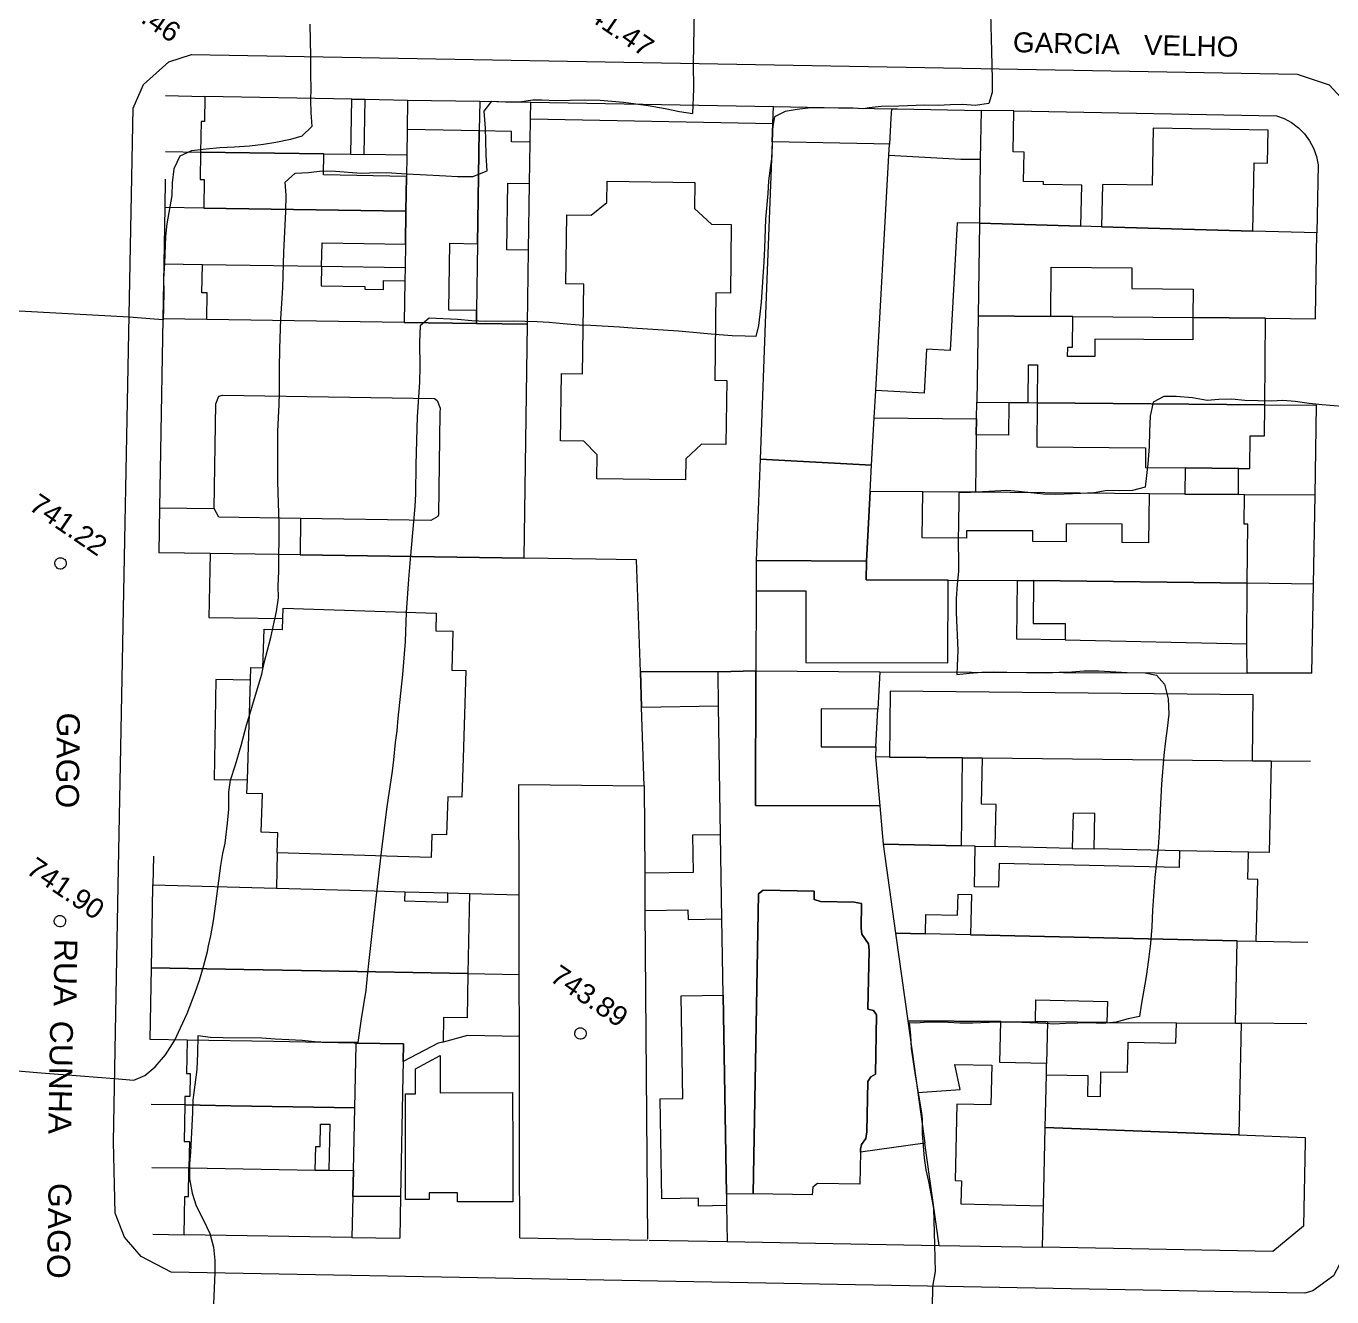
# Model space of a CAD drawing. Header units: metres. Extents: x 322294 to 7190115, y 7390841 to 10157759.
# Drawn here: x 323352.3 to 323466.7, y 7393591.3 to 7393702.6 of the extents above; entities that cross this region are included whole.
import ezdxf
from ezdxf.enums import TextEntityAlignment as Align

# ---------------------------------------------------------------- set-up
doc = ezdxf.new("R2010")
doc.units = ezdxf.units.M
doc.layers.get('0').update_dxf_attribs({"lineweight": 18})
for name, color, linetype, lineweight in [('100_SIST_VIARIO_MEIO_FIO', 1, 'Continuous', 18), ('160_P_SIMP_ASF_TOP', 7, 'Continuous', 18), ('206_MURO_E_MURO_ARRIMO', 7, 'Continuous', 18), ('214_PROJ_BEIRAL_EDIF', 10, 'Continuous', 18), ('604_CURVA_INTERM', 7, 'Continuous', 18), ('606_PTO_COTADO', 7, 'Continuous', 18), ('608_PTO_COTADO_INTERVIA', 1, 'Continuous', 18), ('626_SEGM_CURVA_INTERM', 7, 'Continuous', 18)]:
    doc.layers.add(name, color=color, linetype=linetype, lineweight=lineweight)
doc.styles.add('Style-Arial', font='arial.ttf', dxfattribs={"height": 1.75})

# ---------------------------------------------------------------- blocks, each defined once
blk = doc.blocks.new('SP09')
at = {"color": 0, "linetype": 'Continuous'}
blk.add_lwpolyline([(-0.03, -0.51), (-0.14, -0.49), (-0.24, -0.46), (-0.31, -0.42), (-0.35, -0.39), (-0.42, -0.31), (-0.47, -0.24), (-0.51, -0.15), (-0.52, -0.09), (-0.52, 0.03), (-0.51, 0.11), (-0.48, 0.2), (-0.44, 0.27), (-0.4, 0.33), (-0.32, 0.39), (-0.23, 0.44), (-0.15, 0.48), (-0.1, 0.48), (-0.03, 0.48), (0.08, 0.48), (0.19, 0.44), (0.27, 0.4), (0.35, 0.32), (0.41, 0.23), (0.46, 0.11), (0.48, 0.03), (0.48, -0.03), (0.47, -0.08), (0.44, -0.21), (0.38, -0.3), (0.31, -0.38), (0.23, -0.44), (0.1, -0.49), (0.02, -0.51)], close=True, dxfattribs=at)

msp = doc.modelspace()

# ---------------------------------------------------------------- linework, layer by layer
at = {"layer": '100_SIST_VIARIO_MEIO_FIO'}
for points in [[(323360.415, 7393627.369), (323361.716, 7393695.467), (323362.622, 7393697.513), (323364.831, 7393699.5), (323366.82, 7393700.166), (323431.03, 7393699.014)], [(323431.03, 7393699.014), (323463.642, 7393698.429), (323466.464, 7393697.494), (323468.972, 7393694.775), (323469.269, 7393694.087), (323469.489, 7393693.368)], [(323469.489, 7393693.368), (323469.831, 7393691.745), (323468.862, 7393650.926), (323467.873, 7393595.16), (323466.83, 7393593.189), (323465.019, 7393591.888), (323464.307, 7393591.656), (323412.401, 7393592.628)], [(323361.867, 7393595.522), (323360.963, 7393596.588), (323360.154, 7393598.675), (323359.986, 7393604.914), (323360.415, 7393627.369)], [(323412.401, 7393592.628), (323365.053, 7393593.514), (323362.411, 7393594.881), (323361.867, 7393595.522)]]:
    msp.add_lwpolyline(points, dxfattribs=at)
at = {"layer": '206_MURO_E_MURO_ARRIMO'}
for p, q in [((323364.559, 7393696.55), (323368.011, 7393696.488)), ((323380.869, 7393696.255), (323382.047, 7393696.234)), ((323385.758, 7393696.167), (323392.068, 7393696.052)), ((323392.068, 7393696.052), (323396.545, 7393695.971)), ((323396.545, 7393695.971), (323417.787, 7393695.587)), ((323428.118, 7393695.4), (323428.609, 7393695.391)), ((323428.609, 7393695.391), (323435.966, 7393695.258)), ((323438.848, 7393695.206), (323461.832, 7393694.79)), ((323461.832, 7393694.79), (323462.501, 7393694.542)), ((323462.501, 7393694.542), (323463.16, 7393694.184)), ((323463.16, 7393694.184), (323463.759, 7393693.734)), ((323463.759, 7393693.734), (323464.286, 7393693.203)), ((323464.286, 7393693.203), (323464.731, 7393692.6)), ((323464.731, 7393692.6), (323465.082, 7393691.938)), ((323465.082, 7393691.938), (323465.334, 7393691.233)), ((323465.334, 7393691.233), (323465.481, 7393690.499)), ((323465.481, 7393690.499), (323465.373, 7393684.53)), ((323364.529, 7393689.238), (323364.486, 7393686.759)), ((323364.399, 7393681.808), (323364.316, 7393677.008)), ((323465.214, 7393661.548), (323465.354, 7393669.445)), ((323465.077, 7393653.77), (323465.214, 7393661.548)), ((323364.026, 7393660.448), (323363.957, 7393656.517)), ((323464.939, 7393645.964), (323465.077, 7393653.77)), ((323363.496, 7393629.949), (323363.452, 7393627.444)), ((323363.439, 7393596.832), (323366.189, 7393596.788)), ((323380.874, 7393596.549), (323385.068, 7393596.481)), ((323395.566, 7393596.51), (323406.748, 7393596.309)), ((323406.897, 7393596.306), (323413.735, 7393596.183)), ((323413.735, 7393596.183), (323432.305, 7393595.848)), ((323432.305, 7393595.848), (323441.354, 7393595.684))]:
    msp.add_line(p, q, dxfattribs=at)
for points in [[(323392.068, 7393696.052), (323392.03, 7393693.465)], [(323396.523, 7393694.506), (323396.545, 7393695.971)], [(323364.539, 7393691.658), (323367.621, 7393691.611)], [(323380.781, 7393691.414), (323381.959, 7393691.397)], [(323378.222, 7393681.601), (323385.538, 7393681.492)], [(323443.998, 7393677.2), (323454.521, 7393677.108)], [(323440.087, 7393669.667), (323440.888, 7393669.66)], [(323460.811, 7393669.485), (323465.354, 7393669.445)], [(323450.682, 7393661.675), (323435.473, 7393661.809)], [(323465.214, 7393661.548), (323459.024, 7393661.602)], [(323368.455, 7393656.45), (323363.957, 7393656.517)], [(323443.33, 7393648.892), (323439.102, 7393648.947), (323439.167, 7393654.1)], [(323465.077, 7393653.77), (323459.284, 7393653.844)], [(323459.28, 7393645.981), (323459.238, 7393648.525)], [(323427.097, 7393646.073), (323459.28, 7393645.981)], [(323464.939, 7393645.964), (323459.28, 7393645.981)], [(323461.362, 7393638.285), (323464.826, 7393638.25)], [(323406.457, 7393636.089), (323406.513, 7393628.447)], [(323435.461, 7393630.815), (323437.211, 7393630.776)], [(323443.954, 7393630.628), (323445.868, 7393630.586)], [(323395.528, 7393619.577), (323395.517, 7393626.549)], [(323406.537, 7393625.196), (323406.747, 7393596.406)], [(323460.072, 7393622.503), (323464.594, 7393622.404)], [(323391.031, 7393619.659), (323395.528, 7393619.577)], [(323395.537, 7393614.15), (323395.528, 7393619.577)], [(323441.788, 7393615.426), (323440.735, 7393615.434)], [(323441.788, 7393615.426), (323441.708, 7393611.787)], [(323446.993, 7393615.389), (323441.788, 7393615.426)], [(323464.489, 7393615.265), (323458.756, 7393615.306)], [(323395.537, 7393614.15), (323390.983, 7393614.238), (323388.864, 7393613.666)], [(323395.554, 7393603.886), (323395.537, 7393614.15)], [(323366.233, 7393608.152), (323363.29, 7393608.2)], [(323395.566, 7393596.51), (323395.554, 7393603.886)], [(323432.305, 7393595.848), (323431.054, 7393604.81)], [(323363.362, 7393602.686), (323366.607, 7393602.633)], [(323385.139, 7393600.133), (323385.068, 7393596.481)], [(323413.684, 7393599.343), (323413.735, 7393596.183)]]:
    msp.add_lwpolyline(points, dxfattribs=at)
at = {"layer": '214_PROJ_BEIRAL_EDIF'}
for points in [[(323367.621, 7393691.611), (323378.411, 7393691.45), (323380.781, 7393691.414), (323380.869, 7393696.255), (323368.011, 7393696.488), (323367.971, 7393694.281), (323367.67, 7393694.286)], [(323385.686, 7393691.341), (323381.959, 7393691.397), (323382.047, 7393696.234), (323385.758, 7393696.167), (323385.719, 7393693.58)], [(323435.82, 7393685.371), (323444.719, 7393685.118), (323444.784, 7393688.721), (323441.44, 7393688.782), (323441.444, 7393689.002), (323439.689, 7393689.034), (323439.735, 7393691.608), (323438.784, 7393691.625), (323438.848, 7393695.206), (323435.966, 7393695.258), (323435.903, 7393690.973)], [(323385.538, 7393681.492), (323385.521, 7393680.334), (323385.466, 7393676.691), (323391.777, 7393676.597), (323391.794, 7393677.739), (323389.362, 7393677.775), (323389.45, 7393683.619), (323391.882, 7393683.583), (323392.03, 7393693.465), (323385.719, 7393693.58), (323385.686, 7393691.341), (323385.658, 7393689.48), (323385.612, 7393686.443), (323385.569, 7393683.537)], [(323392.03, 7393693.465), (323391.882, 7393683.583), (323391.794, 7393677.739), (323391.777, 7393676.597), (323396.254, 7393676.53), (323396.351, 7393683.016), (323394.436, 7393683.045), (323394.523, 7393688.876), (323396.438, 7393688.848), (323396.493, 7393692.487), (323394.839, 7393692.517), (323394.856, 7393693.413)], [(323446.525, 7393685.066), (323459.771, 7393684.689), (323459.879, 7393690.667), (323461.059, 7393690.646), (323461.111, 7393693.512), (323451.046, 7393693.694), (323450.956, 7393688.695), (323446.592, 7393688.774)], [(323385.612, 7393686.443), (323385.658, 7393689.48), (323378.378, 7393689.613), (323378.411, 7393691.45), (323367.621, 7393691.611), (323367.577, 7393689.206), (323367.951, 7393689.199), (323367.905, 7393686.708)], [(323435.903, 7393690.973), (323435.82, 7393685.371), (323433.872, 7393685.4), (323433.254, 7393674.238), (323431.202, 7393674.352), (323430.988, 7393670.492), (323426.751, 7393670.727), (323427.893, 7393691.347), (323434.182, 7393690.999)], [(323385.569, 7393683.537), (323385.612, 7393686.443), (323367.905, 7393686.708), (323364.486, 7393686.759), (323364.399, 7393681.808), (323367.789, 7393681.757), (323378.222, 7393681.601), (323378.26, 7393683.67)], [(323442.078, 7393677.217), (323442.116, 7393681.525), (323449.175, 7393681.463), (323449.159, 7393679.658), (323454.543, 7393679.61), (323454.521, 7393677.108), (323460.878, 7393677.052), (323465.244, 7393677.013), (323465.241, 7393677.213), (323465.373, 7393684.53), (323459.771, 7393684.689), (323446.525, 7393685.066), (323444.719, 7393685.118), (323435.82, 7393685.371), (323435.701, 7393677.273)], [(323368.161, 7393676.951), (323368.204, 7393679.284), (323367.744, 7393679.292), (323367.789, 7393681.757), (323378.222, 7393681.601), (323378.192, 7393679.904), (323382.006, 7393679.835), (323382.001, 7393679.591), (323383.637, 7393679.561), (323383.652, 7393680.368), (323385.521, 7393680.334), (323385.466, 7393676.691)], [(323368.161, 7393676.951), (323364.316, 7393677.008), (323364.026, 7393660.448), (323368.828, 7393660.379), (323368.961, 7393669.565), (323369.222, 7393670.216), (323369.554, 7393670.309), (323388.12, 7393670.032), (323388.329, 7393669.846), (323388.609, 7393669.165), (323388.583, 7393668.76), (323388.447, 7393659.825), (323388.408, 7393659.684), (323387.799, 7393659.347), (323376.386, 7393659.519), (323376.339, 7393656.332), (323395.947, 7393656.038), (323396.254, 7393676.53), (323391.777, 7393676.597), (323385.466, 7393676.691)], [(323443.998, 7393677.2), (323442.078, 7393677.217), (323435.701, 7393677.273), (323435.589, 7393669.707), (323438.393, 7393669.682), (323440.087, 7393669.667), (323440.116, 7393672.978), (323440.917, 7393672.971), (323440.888, 7393669.66), (323460.811, 7393669.485), (323460.878, 7393677.052), (323454.521, 7393677.108), (323454.504, 7393675.154), (323445.944, 7393675.229), (323445.93, 7393673.694), (323443.545, 7393673.715), (323443.552, 7393674.53), (323443.974, 7393674.526)], [(323368.828, 7393660.379), (323368.961, 7393669.565), (323369.222, 7393670.216), (323369.554, 7393670.309), (323388.12, 7393670.032), (323388.329, 7393669.846), (323388.609, 7393669.165), (323388.583, 7393668.76), (323388.447, 7393659.825), (323388.408, 7393659.684), (323387.799, 7393659.347), (323376.386, 7393659.519), (323369.213, 7393659.628)], [(323435.547, 7393666.845), (323435.568, 7393668.245), (323435.589, 7393669.707), (323438.393, 7393669.682), (323438.368, 7393666.82)], [(323460.811, 7393669.485), (323440.888, 7393669.66), (323440.854, 7393665.781), (323450.372, 7393665.697), (323450.357, 7393663.97), (323453.826, 7393663.939), (323458.525, 7393663.898), (323459.502, 7393663.889), (323459.527, 7393666.756), (323460.787, 7393666.744)], [(323426.261, 7393661.889), (323426.388, 7393664.186), (323426.618, 7393668.324), (323435.568, 7393668.245), (323435.547, 7393666.845), (323435.473, 7393661.809), (323430.856, 7393661.849)], [(323416.274, 7393655.851), (323425.922, 7393655.767), (323426.261, 7393661.889), (323426.388, 7393664.186), (323416.611, 7393664.706)], [(323453.826, 7393663.939), (323453.806, 7393661.648), (323458.505, 7393661.607), (323458.525, 7393663.898)], [(323439.167, 7393654.1), (323440.557, 7393654.083), (323459.284, 7393653.844), (323459.33, 7393659.009), (323459.002, 7393659.012), (323459.024, 7393661.602), (323458.505, 7393661.607), (323453.806, 7393661.648), (323450.682, 7393661.675), (323450.644, 7393657.398), (323448.322, 7393657.419), (323448.336, 7393659.013), (323443.429, 7393659.056), (323443.415, 7393657.476), (323440.49, 7393657.502), (323440.498, 7393658.422), (323434.707, 7393658.421), (323434.702, 7393657.794), (323430.82, 7393657.828), (323430.856, 7393661.849), (323426.261, 7393661.889), (323425.922, 7393655.767), (323425.917, 7393654.138), (323433.077, 7393654.118)], [(323416.269, 7393653.181), (323420.633, 7393653.169), (323420.615, 7393646.909), (323433.056, 7393646.874), (323433.077, 7393654.118), (323425.917, 7393654.138), (323425.922, 7393655.767), (323416.274, 7393655.851)], [(323443.33, 7393648.892), (323459.238, 7393648.525), (323459.284, 7393653.844), (323440.557, 7393654.083), (323440.524, 7393650.332), (323443.343, 7393650.307)], [(323412.936, 7393646.083), (323406.132, 7393646.084), (323406.233, 7393642.997), (323412.983, 7393643.105)], [(323427.099, 7393634.338), (323427.398, 7393630.992), (323428.487, 7393623.196), (323429.559, 7393615.514), (323430.433, 7393609.256), (323431.054, 7393604.81), (323425.411, 7393604.022), (323425.416, 7393604.273), (323425.494, 7393604.679), (323425.889, 7393605.208), (323425.962, 7393605.808), (323426.041, 7393610.209), (323426.313, 7393610.615), (323426.72, 7393610.853), (323426.813, 7393616.039), (323426.54, 7393616.413), (323426.066, 7393616.531), (323426.16, 7393621.708), (323426.115, 7393622.258), (323425.52, 7393623.122), (323425.463, 7393623.625), (323425.502, 7393625.797), (323424.863, 7393625.905), (323421.901, 7393625.959), (323421.356, 7393626.16), (323421.342, 7393626.875), (323416.896, 7393626.956), (323416.474, 7393626.638), (323416, 7393600.363), (323413.669, 7393600.326), (323413.389, 7393617.76), (323413.282, 7393624.445), (323413.164, 7393631.814), (323412.983, 7393643.105), (323412.936, 7393646.083), (323416.258, 7393646.181), (323416.224, 7393634.369)], [(323426.715, 7393638.635), (323427.099, 7393634.338), (323416.224, 7393634.369), (323416.258, 7393646.181), (323427.097, 7393646.073), (323426.93, 7393642.822), (323421.976, 7393642.836), (323421.966, 7393639.521), (323426.76, 7393639.507)], [(323371.72, 7393636.616), (323371.986, 7393645.348), (323368.954, 7393645.401), (323368.802, 7393636.667)], [(323427.944, 7393638.622), (323434.346, 7393638.558), (323436.083, 7393638.54), (323459.723, 7393638.302), (323459.781, 7393644.077), (323428.002, 7393644.398)], [(323426.76, 7393639.507), (323426.93, 7393642.822), (323421.976, 7393642.836), (323421.966, 7393639.521)], [(323427.099, 7393634.338), (323427.398, 7393630.992), (323434.268, 7393630.841), (323434.346, 7393638.558), (323427.944, 7393638.622), (323426.715, 7393638.635)], [(323443.954, 7393630.628), (323437.211, 7393630.776), (323437.292, 7393634.467), (323435.994, 7393634.496), (323436.083, 7393638.54), (323459.723, 7393638.302), (323461.362, 7393638.285), (323461.186, 7393630.25), (323459.375, 7393630.29), (323453.349, 7393630.422), (323445.868, 7393630.586), (323445.936, 7393633.672), (323444.022, 7393633.714)], [(323413.282, 7393624.445), (323413.164, 7393631.814), (323410.707, 7393631.775), (323410.759, 7393628.515), (323406.513, 7393628.447), (323406.537, 7393625.196), (323410.301, 7393625.256), (323410.315, 7393624.397)], [(323431.109, 7393623.139), (323431.146, 7393624.823), (323433.908, 7393624.762), (323433.949, 7393626.617), (323435.117, 7393626.591), (323435.039, 7393623.053), (323458.397, 7393622.54), (323460.072, 7393622.503), (323460.191, 7393627.91), (323459.323, 7393627.929), (323459.375, 7393630.29), (323453.349, 7393630.422), (323453.316, 7393628.95), (323437.552, 7393629.296), (323437.507, 7393627.223), (323435.384, 7393627.27), (323435.461, 7393630.815), (323434.268, 7393630.841), (323427.398, 7393630.992), (323428.487, 7393623.196)], [(323416, 7393600.363), (323416.474, 7393626.638), (323416.896, 7393626.956), (323421.342, 7393626.875), (323421.356, 7393626.16), (323421.901, 7393625.959), (323424.863, 7393625.905), (323425.502, 7393625.797), (323425.463, 7393623.625), (323425.52, 7393623.122), (323426.115, 7393622.258), (323426.16, 7393621.708), (323426.066, 7393616.531), (323426.54, 7393616.413), (323426.813, 7393616.039), (323426.72, 7393610.853), (323426.313, 7393610.615), (323426.041, 7393610.209), (323425.962, 7393605.808), (323425.889, 7393605.208), (323425.494, 7393604.679), (323425.416, 7393604.273), (323425.411, 7393604.022), (323425.354, 7393601.217), (323421.649, 7393601.284), (323421.243, 7393600.951), (323421.175, 7393600.27)], [(323446.993, 7393615.389), (323453.069, 7393615.346), (323458.238, 7393615.309), (323458.397, 7393622.54), (323435.039, 7393623.053), (323431.109, 7393623.139), (323428.487, 7393623.196), (323429.559, 7393615.514), (323437.705, 7393615.455), (323440.735, 7393615.434), (323440.778, 7393617.36), (323447.033, 7393617.223)], [(323413.389, 7393617.76), (323413.669, 7393600.326), (323413.684, 7393599.343), (323411.239, 7393599.303), (323411.228, 7393599.985), (323408.012, 7393599.933), (323407.872, 7393608.684), (323409.859, 7393608.716), (323409.715, 7393617.701)], [(323429.559, 7393615.514), (323430.433, 7393609.256), (323434.146, 7393609.516), (323433.678, 7393611.709), (323436.911, 7393611.638), (323436.835, 7393608.161), (323433.842, 7393608.226), (323433.695, 7393601.528), (323434.242, 7393601.516), (323434.197, 7393599.491), (323441.434, 7393599.332), (323441.585, 7393606.186), (323441.686, 7393610.799), (323441.708, 7393611.787), (323437.626, 7393611.876), (323437.705, 7393615.455)], [(323441.585, 7393606.186), (323441.686, 7393610.799), (323445.32, 7393610.719), (323445.281, 7393608.932), (323446.413, 7393608.907), (323446.461, 7393611.067), (323448.802, 7393611.016), (323448.86, 7393613.665), (323453.03, 7393613.573), (323453.069, 7393615.346), (323458.238, 7393615.309), (323458.756, 7393615.306), (323458.541, 7393605.527)], [(323441.585, 7393606.186), (323458.541, 7393605.527), (323464.343, 7393605.301), (323464.338, 7393604.941), (323464.204, 7393597.53), (323461.504, 7393595.321), (323441.354, 7393595.684), (323441.434, 7393599.332)]]:
    msp.add_lwpolyline(points, close=True, dxfattribs=at)
for points in [[(323417.731, 7393694.122), (323417.787, 7393695.587), (323428.118, 7393695.4), (323428.073, 7393694.589)], [(323402.247, 7393655.944), (323395.947, 7393656.038), (323396.254, 7393676.53), (323396.351, 7393683.016), (323396.438, 7393688.848), (323396.493, 7393692.487), (323396.523, 7393694.506), (323417.731, 7393694.122), (323417.669, 7393692.495), (323417.125, 7393678.207)], [(323426.566, 7393692.335), (323417.669, 7393692.495), (323417.731, 7393694.122)], [(323428.073, 7393694.589), (323427.946, 7393692.31), (323426.566, 7393692.335)], [(323426.566, 7393692.335), (323417.669, 7393692.495), (323417.125, 7393678.207)], [(323427.893, 7393691.347), (323427.946, 7393692.31), (323426.566, 7393692.335)], [(323417.125, 7393678.207), (323416.611, 7393664.706), (323426.388, 7393664.186), (323426.618, 7393668.324), (323426.751, 7393670.727), (323427.893, 7393691.347)], [(323406.923, 7393662.942), (323402.32, 7393663.002), (323402.347, 7393665.088), (323401.191, 7393666.3), (323399.145, 7393666.327), (323399.223, 7393672.224), (323401.071, 7393672.199), (323401.175, 7393680.044), (323399.61, 7393680.065), (323399.69, 7393686.106), (323401.812, 7393686.078), (323403.2, 7393687.2), (323403.225, 7393689.05), (323410.909, 7393688.949)], [(323410.909, 7393688.949), (323410.879, 7393686.672), (323412.359, 7393685.287), (323414.099, 7393685.265), (323414.02, 7393679.257), (323412.749, 7393679.273), (323412.648, 7393671.622), (323412.724, 7393671.621)], [(323417.125, 7393678.207), (323416.611, 7393664.706), (323416.274, 7393655.851)], [(323412.724, 7393671.621), (323413.703, 7393671.609), (323413.629, 7393665.99), (323411.497, 7393666.018), (323410.103, 7393664.745), (323410.079, 7393662.9), (323406.923, 7393662.942)], [(323402.247, 7393655.944), (323395.947, 7393656.038), (323376.339, 7393656.332), (323368.455, 7393656.45), (323368.358, 7393650.859), (323374.83, 7393650.746), (323374.858, 7393651.648), (323388.264, 7393651.239), (323388.217, 7393649.687), (323389.726, 7393649.641), (323389.622, 7393646.245), (323390.839, 7393646.208), (323390.604, 7393638.523)], [(323395.517, 7393626.549), (323395.501, 7393636.233), (323406.457, 7393636.089), (323406.233, 7393642.997), (323406.132, 7393646.084), (323405.81, 7393655.891), (323402.247, 7393655.944)], [(323416.274, 7393655.851), (323416.269, 7393653.181), (323416.258, 7393646.181), (323412.936, 7393646.083), (323406.132, 7393646.084), (323405.81, 7393655.891), (323402.247, 7393655.944)], [(323384.859, 7393629.926), (323374.34, 7393630.247), (323374.393, 7393631.994), (323372.944, 7393632.038), (323373.046, 7393635.391), (323371.684, 7393635.432), (323371.72, 7393636.616), (323371.986, 7393645.348), (323372.02, 7393646.458), (323373.084, 7393646.426), (323373.188, 7393649.836), (323374.801, 7393649.786), (323374.83, 7393650.746)], [(323374.83, 7393650.746), (323374.858, 7393651.648), (323388.264, 7393651.239), (323388.217, 7393649.687), (323389.726, 7393649.641), (323389.622, 7393646.245), (323390.839, 7393646.208), (323390.604, 7393638.523)], [(323390.604, 7393638.523), (323390.5, 7393635.1), (323389.262, 7393635.137), (323389.161, 7393631.805), (323387.888, 7393631.844), (323387.827, 7393629.835), (323384.859, 7393629.926)], [(323390.604, 7393638.523), (323390.5, 7393635.1), (323389.262, 7393635.137), (323389.161, 7393631.805), (323387.888, 7393631.844), (323387.827, 7393629.835), (323384.859, 7393629.926)], [(323384.859, 7393629.926), (323374.34, 7393630.247), (323374.286, 7393627.142), (323382.839, 7393626.903)], [(323363.416, 7393625.364), (323363.452, 7393627.444), (323374.286, 7393627.142), (323382.839, 7393626.903)], [(323382.839, 7393626.903), (323385.505, 7393626.829), (323385.483, 7393626.032), (323389.261, 7393625.926), (323389.283, 7393626.723), (323391.159, 7393626.671), (323391.031, 7393619.659)], [(323382.839, 7393626.903), (323385.505, 7393626.829), (323389.283, 7393626.723), (323391.159, 7393626.671), (323395.517, 7393626.549)], [(323371.419, 7393620.016), (323363.325, 7393620.164), (323363.416, 7393625.364)], [(323374.016, 7393613.701), (323366.458, 7393613.839), (323363.215, 7393613.898), (323363.325, 7393620.164), (323371.419, 7393620.016)], [(323371.419, 7393620.016), (323378.154, 7393619.893)], [(323378.154, 7393619.893), (323371.419, 7393620.016)], [(323378.154, 7393619.893), (323391.031, 7393619.659), (323390.96, 7393615.783), (323388.904, 7393615.821), (323388.864, 7393613.666), (323388.441, 7393613.552), (323385.367, 7393611.962), (323385.396, 7393613.493), (323381.261, 7393613.569)], [(323391.031, 7393619.659), (323378.154, 7393619.893)], [(323366.458, 7393613.839), (323366.404, 7393610.902), (323366.714, 7393610.896), (323366.677, 7393608.884), (323366.246, 7393608.892), (323366.233, 7393608.152), (323370.264, 7393608.087)], [(323374.016, 7393613.701), (323366.458, 7393613.839)], [(323370.264, 7393608.087), (323381.132, 7393607.911), (323381.258, 7393613.441)], [(323381.061, 7393613.573), (323374.016, 7393613.701)], [(323381.061, 7393613.573), (323374.016, 7393613.701)], [(323385.343, 7393610.711), (323385.139, 7393600.133), (323380.955, 7393600.126), (323381.007, 7393602.4), (323381.132, 7393607.911), (323381.258, 7393613.441)], [(323381.258, 7393613.441), (323381.261, 7393613.569), (323381.061, 7393613.573)], [(323381.261, 7393613.569), (323381.061, 7393613.573)], [(323381.258, 7393613.441), (323381.261, 7393613.569), (323385.396, 7393613.493), (323385.367, 7393611.962)], [(323385.367, 7393611.962), (323385.343, 7393610.711)], [(323386.432, 7393609.983), (323386.43, 7393611.32), (323388.604, 7393612.47), (323388.609, 7393609.222), (323394.952, 7393609.232)], [(323394.96, 7393604.284), (323394.967, 7393599.667), (323390.134, 7393599.659), (323390.133, 7393600.447), (323387.641, 7393600.443), (323387.642, 7393599.88), (323385.578, 7393599.877), (323385.563, 7393609.128), (323386.434, 7393609.13), (323386.432, 7393609.983)], [(323394.952, 7393609.232), (323394.96, 7393604.284)], [(323370.264, 7393608.087), (323366.233, 7393608.152), (323366.175, 7393604.958), (323366.649, 7393604.949), (323366.607, 7393602.633), (323366.619, 7393602.633)], [(323378.86, 7393602.435), (323381.007, 7393602.4), (323381.132, 7393607.911), (323370.264, 7393608.087)], [(323366.619, 7393602.633), (323377.666, 7393602.454), (323377.703, 7393604.525), (323378.091, 7393604.518), (323378.126, 7393606.481), (323378.934, 7393606.466), (323378.86, 7393602.435)], [(323366.619, 7393602.633), (323377.666, 7393602.454), (323378.86, 7393602.435), (323381.007, 7393602.4)], [(323381.007, 7393602.4), (323380.955, 7393600.126), (323380.874, 7393596.549), (323366.189, 7393596.788), (323366.25, 7393600.132), (323366.561, 7393600.127), (323366.607, 7393602.614)]]:
    msp.add_lwpolyline(points, dxfattribs=at)
at = {"layer": '604_CURVA_INTERM', "flags": 128}
for points, elevation in [([(323368.327, 7393622.082), (323368.519, 7393622.959), (323368.763, 7393624.278), (323368.972, 7393625.77), (323369.388, 7393629.135), (323369.585, 7393630.165), (323369.78, 7393631.088), (323369.985, 7393632.84), (323370.089, 7393634.069), (323370.109, 7393635.585), (323370.235, 7393636.584), (323370.678, 7393637.935), (323371.17, 7393639.634), (323371.655, 7393641.414), (323372.978, 7393645.89), (323373.195, 7393646.882), (323373.781, 7393649.088), (323374.265, 7393651.379), (323374.453, 7393652.556), (323374.427, 7393653.62), (323374.465, 7393654.875), (323374.506, 7393659.044), (323374.398, 7393662.713), (323374.378, 7393665.906), (323374.399, 7393667.136), (323374.446, 7393668.363), (323374.518, 7393669.479), (323374.538, 7393670.557), (323374.531, 7393672.616), (323374.552, 7393674.402), (323374.649, 7393677.016), (323374.823, 7393679.711), (323374.892, 7393681.808), (323374.917, 7393682.839), (323375.093, 7393686.393), (323375.117, 7393687.84), (323375.035, 7393688.969), (323375.893, 7393689.752), (323377.065, 7393689.823), (323378.263, 7393689.968), (323379.451, 7393689.927), (323381.699, 7393689.77), (323383.135, 7393689.808), (323384.367, 7393689.8), (323385.625, 7393689.702), (323386.849, 7393689.653), (323389.099, 7393689.518), (323390.113, 7393689.481), (323391.476, 7393689.466), (323392.726, 7393689.96), (323392.626, 7393691.34), (323392.614, 7393692.658), (323392.575, 7393693.712), (323392.464, 7393695.189), (323393.115, 7393696.067), (323394.32, 7393696.004), (323395.525, 7393696.002), (323396.729, 7393696.178), (323397.519, 7393696.169), (323398.769, 7393696.112), (323401.205, 7393696.196), (323402.61, 7393696.159), (323404.669, 7393695.99), (323406.82, 7393695.69), (323408.301, 7393695.436), (323409.551, 7393695.149), (323410.719, 7393694.98), (323410.808, 7393697.14), (323410.793, 7393699.377), (323410.954, 7393708.643)], 742), ([(323436.873, 7393707.757), (323436.87, 7393707.385), (323436.812, 7393706.204), (323436.782, 7393703.767), (323436.893, 7393700.448), (323436.926, 7393697.953), (323436.945, 7393696.836), (323436.641, 7393695.858), (323435.466, 7393695.682), (323434.384, 7393695.769), (323433.25, 7393695.734), (323432.208, 7393695.681), (323431.038, 7393695.711), (323428.776, 7393695.642)], 743), ([(323377.193, 7393702.818), (323377.263, 7393699.978), (323377.249, 7393698.333), (323377.266, 7393697.222), (323377.247, 7393696.113), (323377.277, 7393695.061), (323377.368, 7393693.852), (323376.479, 7393692.999), (323375.492, 7393692.712), (323374.207, 7393692.435), (323373.138, 7393692.271), (323371.902, 7393692.133), (323370.601, 7393692.039), (323369.31, 7393691.968), (323368.115, 7393691.868), (323366.816, 7393691.718), (323365.798, 7393691.262), (323365.296, 7393690.131), (323365.151, 7393688.919), (323365.093, 7393687.807), (323364.67, 7393685.312), (323364.564, 7393684.25), (323364.465, 7393681.872), (323364.383, 7393680.505), (323364.396, 7393679.299), (323364.387, 7393678), (323364.346, 7393676.926), (323363.185, 7393677.006), (323361.366, 7393677.143), (323351.745, 7393677.685)], 741), ([(323428.776, 7393695.642), (323427.218, 7393695.592), (323426.178, 7393695.489), (323425.676, 7393695.403), (323424.776, 7393695.447), (323423.471, 7393695.45), (323422.215, 7393695.494), (323421.074, 7393695.482), (323419.877, 7393695.345), (323418.828, 7393695.173), (323417.88, 7393694.701), (323417.671, 7393693.541), (323417.669, 7393692.512), (323417.633, 7393691.232), (323417.51, 7393690.192), (323417.347, 7393689.08), (323417.307, 7393687.992), (323417.099, 7393685.72), (323416.99, 7393683.189), (323416.938, 7393681.985), (323416.716, 7393678.476), (323416.6, 7393677.422)], 743), ([(323415.302, 7393675.479), (323414.18, 7393675.526), (323412.653, 7393675.627), (323409.48, 7393675.925), (323405.42, 7393676.179), (323404.294, 7393676.263), (323401.792, 7393676.412), (323400.768, 7393676.45), (323399.377, 7393676.561), (323398.136, 7393676.682), (323397.097, 7393676.74), (323394.987, 7393676.79), (323392.53, 7393676.773), (323391.375, 7393676.823), (323390.126, 7393676.94), (323387.645, 7393677.062), (323386.858, 7393676.393), (323386.796, 7393674.936), (323386.821, 7393672.798), (323386.797, 7393671.445), (323386.592, 7393668.425), (323386.46, 7393664.247), (323386.439, 7393661.662), (323386.392, 7393660.559), (323385.983, 7393655.945), (323385.817, 7393654.196), (323385.63, 7393651.291), (323385.528, 7393648.745), (323385.298, 7393645.863), (323384.896, 7393642.039), (323384.812, 7393640.931), (323384.677, 7393639.905), (323384.524, 7393638.376), (323384.405, 7393637.377), (323383.928, 7393634.266), (323383.482, 7393630.787), (323383.087, 7393627.274)], 743), ([(323416.6, 7393677.422), (323416.472, 7393676.43), (323416.234, 7393675.448), (323415.302, 7393675.479)], 743), ([(323468.659, 7393669.237), (323465.83, 7393669.46), (323464.703, 7393669.593), (323463.469, 7393669.777), (323462.406, 7393669.85), (323461.388, 7393669.78), (323459.069, 7393669.849), (323457.939, 7393669.956), (323456.802, 7393669.941), (323455.755, 7393669.859), (323454.483, 7393670.083), (323453.061, 7393670.203), (323451.974, 7393670.206), (323451.043, 7393669.711), (323450.769, 7393668.47), (323450.718, 7393667.145), (323450.692, 7393665.824), (323450.565, 7393664.309), (323450.328, 7393662.256), (323449.229, 7393661.976), (323448.096, 7393661.936), (323447.019, 7393661.973), (323445.881, 7393661.778), (323444.7, 7393661.691), (323442.523, 7393661.626), (323441.421, 7393661.658), (323440.327, 7393661.753), (323439.244, 7393661.887), (323438.221, 7393661.957), (323435.037, 7393661.806), (323434.022, 7393661.777), (323434.027, 7393660.637), (323434, 7393659.552), (323433.976, 7393657.146), (323433.999, 7393656.014), (323433.982, 7393654.87), (323433.87, 7393653.769), (323433.794, 7393652.484), (323433.796, 7393651.278), (323433.92, 7393647.959), (323433.862, 7393646.604), (323433.85, 7393645.84), (323434.962, 7393645.974), (323436.022, 7393646.059), (323437.076, 7393646.083), (323438.233, 7393646.045), (323441.683, 7393646.005), (323442.818, 7393646.06), (323443.924, 7393646.085), (323444.978, 7393646.176), (323446.278, 7393646.16), (323448.766, 7393646.017), (323450.327, 7393645.996), (323451.334, 7393645.797), (323452.03, 7393644.996), (323452.35, 7393643.732), (323452.419, 7393642.376), (323452.278, 7393641.135), (323452.115, 7393640.045), (323451.979, 7393638.758), (323451.782, 7393636.243), (323451.635, 7393633.396), (323451.569, 7393632.005), (323451.463, 7393630.721), (323451.173, 7393628.06), (323450.975, 7393625.216), (323450.91, 7393623.747), (323450.802, 7393622.305), (323450.627, 7393620.879), (323450.414, 7393619.395), (323450.001, 7393616.888), (323449.856, 7393615.896), (323448.844, 7393615.703), (323447.792, 7393615.414), (323446.599, 7393615.29), (323445.505, 7393615.359), (323443.395, 7393615.284), (323442.3, 7393615.223), (323441.652, 7393615.297), (323439.529, 7393615.374), (323438.384, 7393615.403), (323437.364, 7393615.397), (323435.246, 7393615.318), (323434.099, 7393615.328), (323433.084, 7393615.38), (323431.355, 7393615.396), (323430.269, 7393615.329), (323429.678, 7393615.335), (323429.79, 7393614.269), (323429.843, 7393613.108), (323430.197, 7393610.752), (323430.758, 7393607.45), (323430.803, 7393606.921), (323430.798, 7393605.641), (323430.978, 7393603.493), (323431.144, 7393602.46), (323431.368, 7393601.443), (323431.609, 7393600.233), (323431.793, 7393599.087), (323431.888, 7393595.901), (323431.929, 7393594.727), (323431.945, 7393593.555), (323431.713, 7393592.266), (323431.566, 7393582.97)], 744), ([(323383.087, 7393627.274), (323382.637, 7393623.431), (323382.351, 7393620.809), (323382.206, 7393619.467), (323382.091, 7393618.203), (323381.685, 7393615.683), (323381.408, 7393613.613), (323380.974, 7393613.631)], 743), ([(323357.099, 7393610.695), (323360.092, 7393610.456), (323361.789, 7393610.336), (323362.743, 7393610.724), (323363.658, 7393611.48), (323364.566, 7393612.533), (323365.36, 7393613.841), (323365.88, 7393614.899), (323366.439, 7393616.156), (323367.161, 7393618.014), (323367.526, 7393619.085), (323367.879, 7393620.29), (323368.222, 7393621.598), (323368.327, 7393622.082)], 742), ([(323374.165, 7393613.925), (323372.996, 7393614), (323369.615, 7393614.027), (323368.488, 7393614.069), (323367.386, 7393614.195), (323367.358, 7393612.679), (323367.283, 7393611.266), (323366.934, 7393608.581), (323366.916, 7393607.529), (323366.803, 7393605.168), (323366.741, 7393604.023), (323366.665, 7393602.989), (323366.659, 7393602.693)], 743), ([(323380.974, 7393613.631), (323379.814, 7393613.62), (323378.702, 7393613.624), (323377.616, 7393613.69), (323376.506, 7393613.811), (323375.366, 7393613.854), (323374.165, 7393613.925)], 743), ([(323366.659, 7393602.693), (323366.642, 7393601.676), (323366.885, 7393600.43), (323367.243, 7393599.33), (323367.846, 7393598.132), (323368.431, 7393596.894), (323368.751, 7393595.697), (323368.867, 7393594.539), (323368.876, 7393593.488), (323368.471, 7393583.783)], 743)]:
    msp.add_lwpolyline(points, dxfattribs=dict(at, elevation=elevation))
at = {"layer": '604_CURVA_INTERM', "elevation": 742}
msp.add_lwpolyline([(323350.572, 7393611.216), (323353.665, 7393610.969)], dxfattribs=at)
at = {"layer": '626_SEGM_CURVA_INTERM', "elevation": 742}
msp.add_lwpolyline([(323353.665, 7393610.969), (323357.099, 7393610.695)], dxfattribs=at)

# ---------------------------------------------------------------- block references
at = {"layer": '606_PTO_COTADO', "rotation": 325.5688295630279}
for p in [(323355.388, 7393655.575, 741.225), (323355.338, 7393624.239, 741.905), (323400.918, 7393614.406, 743.895)]:
    msp.add_blockref('SP09', p, dxfattribs=at)

# ---------------------------------------------------------------- texts
at = {"layer": '160_P_SIMP_ASF_TOP', "style": 'Style-Arial'}
for s, height, rotation, p in [('GARCIA', 1.75, 358.82162, (323438.763, 7393701.235)), ('VELHO', 1.75, 358.82162, (323450.222, 7393700.995)), ('GAGO', 2, 269.33332, (323356.06, 7393642.522)), ('RUA', 2, 269.05079, (323355.848, 7393622.701)), ('CUNHA', 2, 269.05079, (323355.46, 7393615.53)), ('GAGO', 2, 269.05079, (323355.317, 7393601.315))]:
    msp.add_text(s, height=height, rotation=rotation, dxfattribs=at).set_placement(p, align=Align.MIDDLE_LEFT)
at = {"layer": '606_PTO_COTADO', "style": 'Style-Arial'}
for s, p in [('741.47', (323403.935, 7393702.66, 741.475)), ('741.22', (323356.062, 7393658.977, 741.225)), ('741.90', (323355.825, 7393627.127, 741.905)), ('743.89', (323401.676, 7393617.703, 743.895))]:
    msp.add_text(s, height=1.75, rotation=325.56883, dxfattribs=at).set_placement(p, align=Align.MIDDLE_CENTER)
at = {"layer": '608_PTO_COTADO_INTERVIA', "style": 'Style-Arial'}
msp.add_text('740.46', height=1.75, rotation=325.56883, dxfattribs=at).set_placement((323362.506, 7393703.953, 740.465), align=Align.MIDDLE_CENTER)

doc.saveas('drawing.dxf')
